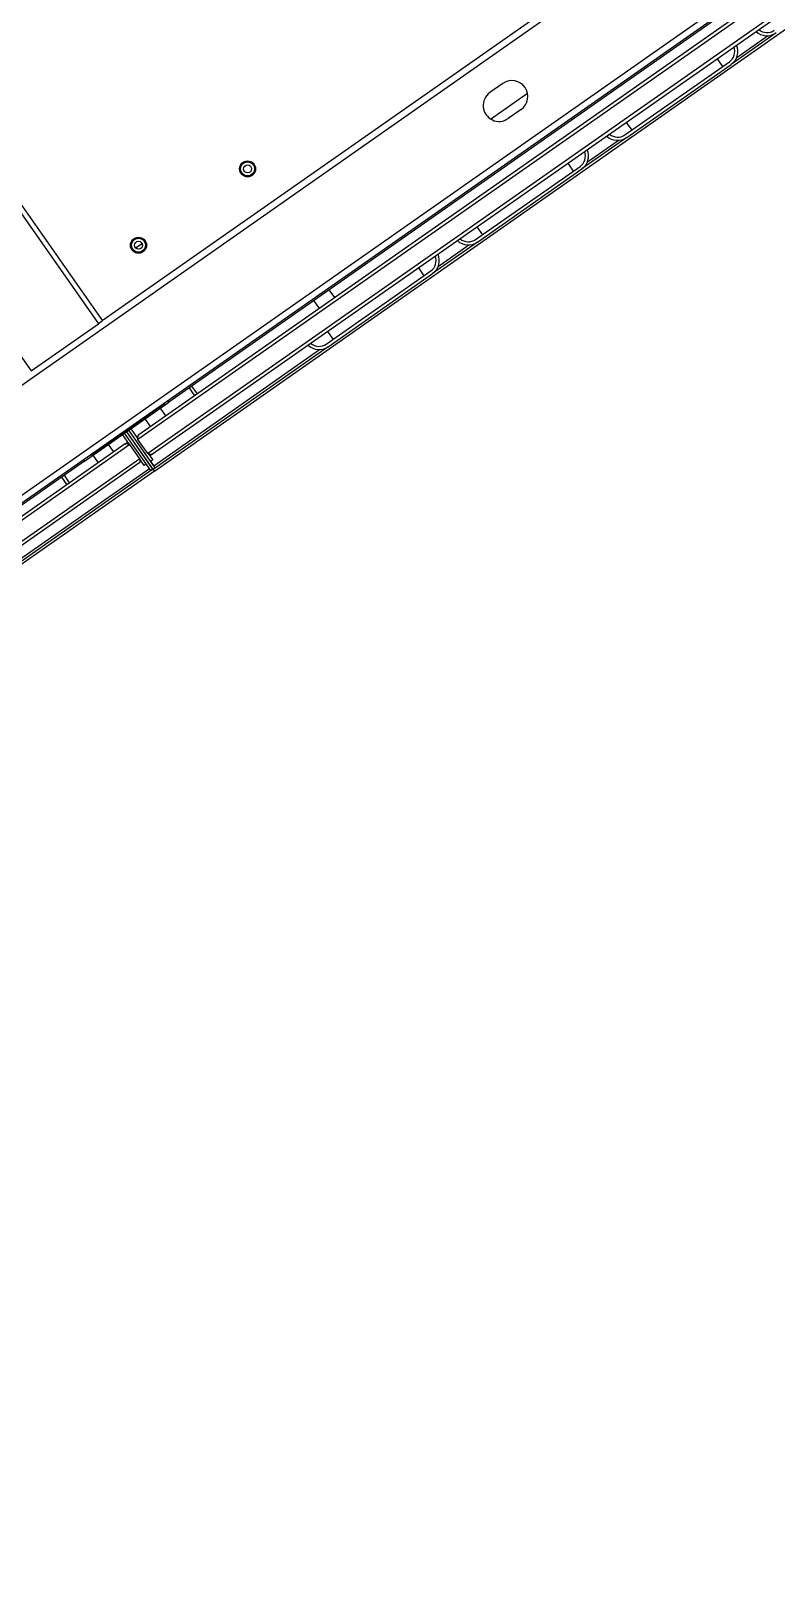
# Model space of a CAD drawing. Header units: millimetres. Extents: x 152904052 to 153933663, y 538271515 to 539240469.
# Drawn here: x 153459201 to 153459671, y 538573354 to 538574329 of the extents above; entities that cross this region are included whole.
import ezdxf

# ---------------------------------------------------------------- set-up
doc = ezdxf.new("R2010")
doc.units = ezdxf.units.MM
doc.layers.add('POWR', color=5, linetype='Continuous')

msp = doc.modelspace()

# ---------------------------------------------------------------- linework, layer by layer
at = {"layer": 'POWR', "color": 7}
for p, q in [((153458327.77, 538573498.9), (153460123.35, 538574756.18)), ((153459245.74, 538574146.67), (153460091.51, 538574738.89)), ((153460161.45, 538574699.73), (153459268.86, 538574074.72)), ((153458377.55, 538573464.42), (153460138.73, 538574697.61)), ((153458379.9, 538573461.06), (153460141.08, 538574694.25)), ((153460164.44, 538574699.25), (153459268.28, 538574071.76)), ((153460170.63, 538574690.4), (153459274.48, 538574062.91)), ((153460137.67, 538574690.4), (153459287.8, 538574095.31)), ((153460170.11, 538574687.48), (153459277.4, 538574062.4)), ((153460179.8, 538574682.54), (153459278.73, 538574051.61)), ((153459056.55, 538574411.45), (153459243.31, 538574144.73)), ((153459059.09, 538574413.23), (153459245.81, 538574146.57)), ((153459014.04, 538574381.68), (153459200.8, 538574114.96)), ((153459670.84, 538574328.12), (153459642.5, 538574308.27)), ((153459646.03, 538574312.7), (153459665.48, 538574326.32)), ((153459575.49, 538574263.8), (153459641.35, 538574309.91)), ((153459633.65, 538574311.84), (153459637.09, 538574306.93)), ((153459576.64, 538574262.16), (153459642.5, 538574308.27)), ((153459498.52, 538574296.21), (153459490.32, 538574290.47)), ((153459490.78, 538574273.79), (153459514.04, 538574290.08)), ((153459509.99, 538574279.82), (153459501.8, 538574274.09)), ((153459576.31, 538574271.69), (153459579.75, 538574266.78)), ((153459576.64, 538574262.16), (153459548.3, 538574242.31)), ((153459551.82, 538574246.74), (153459571.28, 538574260.36)), ((153459481.29, 538574197.84), (153459547.15, 538574243.95)), ((153459482.44, 538574196.2), (153459548.3, 538574242.31)), ((153459539.45, 538574245.88), (153459542.89, 538574240.97)), ((153459482.11, 538574205.73), (153459485.55, 538574200.82)), ((153459266.79, 538574192.49), (153459270.85, 538574195.33)), ((153459482.44, 538574196.2), (153459454.1, 538574176.35)), ((153459457.62, 538574180.77), (153459477.08, 538574194.4)), ((153459387.09, 538574131.87), (153459452.95, 538574177.99)), ((153459388.24, 538574130.24), (153459454.1, 538574176.35)), ((153459445.25, 538574179.92), (153459448.69, 538574175.01)), ((153459392.41, 538574161.24), (153459388.97, 538574166.15)), ((153459379.14, 538574159.27), (153459382.58, 538574154.35)), ((153459200.8, 538574114.96), (153459243.31, 538574144.73)), ((153459245.84, 538574146.5), (153459243.31, 538574144.73)), ((153459387.91, 538574139.77), (153459391.35, 538574134.86)), ((153459388.24, 538574130.24), (153459277.81, 538574052.92)), ((153459278.21, 538574055.15), (153459382.87, 538574128.43)), ((153459302.14, 538574105.35), (153459305.58, 538574100.44)), ((153459234.56, 538574058.03), (153459287.8, 538574095.31)), ((153459287.8, 538574095.31), (153459287.11, 538574096.3)), ((153459300.5, 538574104.21), (153459303.94, 538574099.29)), ((153459239.5, 538574062.47), (153459285.3, 538574094.54)), ((153459285.92, 538574086.67), (153459282.48, 538574091.59)), ((153459285.3, 538574094.54), (153459285.07, 538574094.86)), ((153459277.76, 538574053), (153459261.18, 538574076.67)), ((153459277.64, 538574053.16), (153459261.18, 538574076.67)), ((153459279.07, 538574053.92), (153459262.49, 538574077.59)), ((153459263.8, 538574078.51), (153459268.28, 538574072.12)), ((153459272.65, 538574084.7), (153459276.09, 538574079.79)), ((153459263.25, 538574068.48), (153458367.1, 538573440.99)), ((153459260.27, 538574068.96), (153458367.67, 538573443.95)), ((153459253.04, 538574063.89), (153459249.71, 538574068.64)), ((153459262.92, 538574068.61), (153459258.56, 538574074.84)), ((153459276.33, 538574052.25), (153459259.87, 538574075.76)), ((153459260.33, 538574069), (153459260.27, 538574068.96)), ((153459269.45, 538574059.63), (153459263.25, 538574068.48)), ((153459274.48, 538574062.91), (153459268.28, 538574071.76)), ((153459268.86, 538574074.72), (153459268.8, 538574074.68)), ((153459269.45, 538574059.63), (153458373.3, 538573432.14)), ((153459268.93, 538574056.71), (153458376.22, 538573431.63)), ((153459234.56, 538574058.03), (153458384.69, 538573462.95)), ((153459233.87, 538574059.02), (153459234.56, 538574058.03)), ((153459239.28, 538574062.8), (153459239.5, 538574062.47)), ((153459239.88, 538574061.76), (153459243.21, 538574057.01)), ((153459272.21, 538574055.34), (153459269.8, 538574058.79)), ((153459275.15, 538574062.29), (153459277.57, 538574058.85)), ((153459277.57, 538574058.85), (153459276.26, 538574057.93)), ((153459276.26, 538574057.93), (153459278.21, 538574055.15)), ((153459278.62, 538574051.77), (153458377.55, 538573420.84)), ((153459277.7, 538574053.08), (153459118.13, 538573941.35)), ((153459121.65, 538573945.77), (153459275.47, 538574053.47)), ((153459223.55, 538574043.24), (153459220.22, 538574047.99)), ((153459225.19, 538574044.39), (153459221.86, 538574049.14)), ((153459273.52, 538574056.26), (153459272.21, 538574055.34)), ((153459275.47, 538574053.47), (153459273.52, 538574056.26)), ((153459276.33, 538574052.25), (153459277.64, 538574053.16)), ((153459276.33, 538574052.25), (153459276.39, 538574052.16)), ((153459277.7, 538574053.08), (153459278.62, 538574051.77)), ((153459279.07, 538574053.92), (153459277.76, 538574053)), ((153459277.81, 538574052.92), (153459278.73, 538574051.61)), ((153459279.12, 538574053.84), (153459279.07, 538574053.92))]:
    msp.add_line(p, q, dxfattribs=at)
for centre, radius in [((153459337.43, 538574242.37), 5.06), ((153459337.43, 538574242.37), 4.44), ((153459337.43, 538574242.37), 2.5), ((153459268.62, 538574194.19), 5.06), ((153459268.62, 538574194.19), 4.44), ((153459268.62, 538574194.19), 2.5)]:
    msp.add_circle(centre, radius, dxfattribs=at)
for centre, radius, start, end in [((153459665.11, 538574336.31), 8, 229.47751, 304.99999), ((153459636.76, 538574316.47), 10, 304.99999, 23.46303), ((153459665.11, 538574336.31), 10, 226.53696, 304.99999), ((153459636.76, 538574316.47), 8, 304.99999, 20.52248), ((153459496.06, 538574282.28), 10, 124.99999, 304.99999), ((153459504.25, 538574288.01), 10, 304.99999, 124.99999), ((153459570.9, 538574270.35), 10, 226.53696, 304.99999), ((153459570.9, 538574270.35), 8, 229.47751, 304.99999), ((153459542.56, 538574250.5), 8, 304.99999, 20.52248), ((153459542.56, 538574250.5), 10, 304.99999, 23.46303), ((153459476.7, 538574204.39), 10, 226.53696, 304.99999), ((153459476.7, 538574204.39), 8, 229.47751, 304.99999), ((153459448.36, 538574184.54), 8, 304.99999, 20.52248), ((153459448.36, 538574184.54), 10, 304.99999, 23.46303), ((153459382.5, 538574138.43), 10, 226.53696, 304.99999), ((153459382.5, 538574138.43), 8, 229.47751, 304.99999), ((153459237.15, 538574065.83), 4.1, 279.48054, 304.99999), ((153459267.73, 538574058.43), 2.1, 304.99999, 34.99999), ((153459276.2, 538574064.12), 2.1, 214.99999, 304.99999)]:
    msp.add_arc(centre, radius, start, end, dxfattribs=at)
for points in [[(153459260.27, 538574068.96), (153459260.44, 538574069.03), (153459260.77, 538574069.19), (153459261.49, 538574069.1), (153459262.34, 538574068.85), (153459262.95, 538574068.6), (153459263.25, 538574068.48)], [(153459263.25, 538574068.48), (153459263.07, 538574068.69), (153459262.7, 538574069.1), (153459261.91, 538574069.39), (153459261.06, 538574069.39), (153459260.57, 538574069.13), (153459260.33, 538574069)], [(153459268.8, 538574074.68), (153459268.59, 538574074.5), (153459268.18, 538574074.13), (153459267.89, 538574073.34), (153459267.89, 538574072.49), (153459268.15, 538574072), (153459268.28, 538574071.76)], [(153459268.28, 538574071.76), (153459268.27, 538574072.09), (153459268.25, 538574072.75), (153459268.3, 538574073.63), (153459268.47, 538574074.34), (153459268.73, 538574074.59), (153459268.86, 538574074.72)]]:
    msp.add_open_spline(points, degree=3, dxfattribs=at)
for points in [[(153459269.45, 538574059.63), (153459269.46, 538574059.33), (153459269.49, 538574058.7), (153459269.47, 538574057.83), (153459269.32, 538574057.1), (153459269.06, 538574056.84), (153459268.93, 538574056.71)], [(153459277.4, 538574062.4), (153459277.25, 538574062.33), (153459276.94, 538574062.18), (153459276.26, 538574062.26), (153459275.41, 538574062.52), (153459274.79, 538574062.78), (153459274.48, 538574062.91)]]:
    msp.add_open_spline(points, degree=3, knots=[0, 0, 0, 0, 0.230728, 0.485563, 0.740459, 1, 1, 1, 1], dxfattribs=at)

doc.saveas('drawing.dxf')
